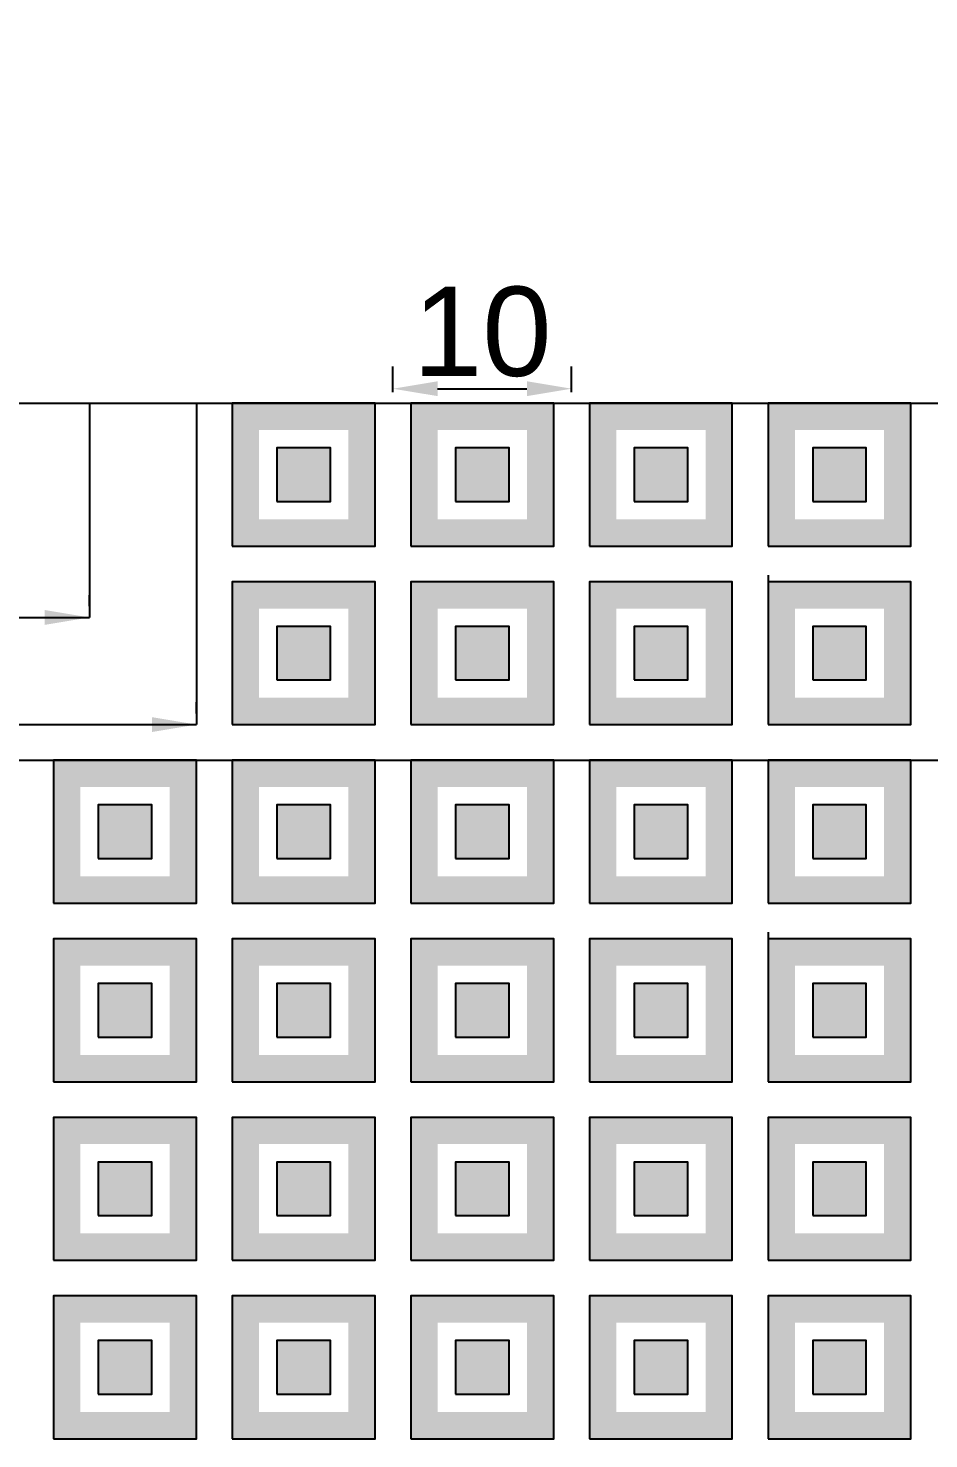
# Model space of a CAD drawing. Header units: millimetres. Extents: x -105 to 786, y -24 to 949.
# Drawn here: x 347.9 to 398.3, y 431.3 to 510.3 of the extents above; entities that cross this region are included whole.
import ezdxf

# ---------------------------------------------------------------- set-up
doc = ezdxf.new("R2010")
doc.units = ezdxf.units.MM
doc.styles.get("Standard").update_dxf_attribs({"font": 'arial.ttf'})
doc.dimstyles.new('ISO-25', dxfattribs={"dimtxt": 5, "dimasz": 2.5, "dimexe": 1.25, "dimexo": 0.625, "dimtad": 1, "dimtxsty": 'Standard', "dimcen": 2.5, "dimadec": 0, "dimazin": 0, "dimtfac": 1, "dimtmove": 0, "dimatfit": 3, "dimfxl": 1, "dimarcsym": 0})

# ---------------------------------------------------------------- blocks, each defined once
blk = doc.blocks.new('*D5')
at = {"color": 0, "lineweight": -2, "transparency": 16777216}
for p, q in [((265.299, 477.907), (265.299, 478.532)), ((351.299, 477.907), (351.299, 478.532)), ((267.799, 477.282), (348.799, 477.282))]:
    blk.add_line(p, q, dxfattribs=at)
at = {"color": 0, "transparency": 16777216}
for points in [[(267.799, 477.698), (267.799, 476.865), (265.299, 477.282)], [(348.799, 477.698), (348.799, 476.865), (351.299, 477.282)]]:
    blk.add_solid(points, dxfattribs=at)
at = {"layer": 'Defpoints', "color": 0, "transparency": 16777216}
for p in [(265.299, 477.282), (351.299, 477.282), (351.299, 477.282)]:
    blk.add_point(p, dxfattribs=at)
at = {"color": 0, "transparency": 16777216, "insert": (308.299, 480.459), "char_height": 5, "attachment_point": 5}
blk.add_mtext('86', dxfattribs=at)
blk = doc.blocks.new('*D6')
at = {"color": 0, "lineweight": -2, "transparency": 16777216}
for p, q in [((259.299, 471.907), (259.299, 472.532)), ((357.299, 471.907), (357.299, 472.532)), ((261.799, 471.282), (354.799, 471.282))]:
    blk.add_line(p, q, dxfattribs=at)
at = {"color": 0, "transparency": 16777216}
for points in [[(261.799, 471.698), (261.799, 470.865), (259.299, 471.282)], [(354.799, 471.698), (354.799, 470.865), (357.299, 471.282)]]:
    blk.add_solid(points, dxfattribs=at)
at = {"layer": 'Defpoints', "color": 0, "transparency": 16777216}
for p in [(259.299, 471.282), (357.299, 471.282), (357.299, 471.282)]:
    blk.add_point(p, dxfattribs=at)
at = {"color": 0, "transparency": 16777216, "insert": (308.299, 474.459), "char_height": 5, "attachment_point": 5}
blk.add_mtext('98', dxfattribs=at)
blk = doc.blocks.new('*D7')
at = {"color": 0, "lineweight": -2, "transparency": 16777216}
for p, q in [((217.299, 489.907), (217.299, 519.702)), ((399.299, 489.907), (399.299, 519.702)), ((219.799, 518.452), (396.799, 518.452))]:
    blk.add_line(p, q, dxfattribs=at)
at = {"color": 0, "transparency": 16777216}
for points in [[(219.799, 518.869), (219.799, 518.036), (217.299, 518.452)], [(396.799, 518.869), (396.799, 518.036), (399.299, 518.452)]]:
    blk.add_solid(points, dxfattribs=at)
at = {"layer": 'Defpoints', "color": 0, "transparency": 16777216}
for p in [(399.299, 518.452), (217.299, 489.282), (399.299, 489.282)]:
    blk.add_point(p, dxfattribs=at)
at = {"color": 0, "transparency": 16777216, "insert": (308.299, 521.63), "char_height": 5, "attachment_point": 5}
blk.add_mtext('182', dxfattribs=at)
blk = doc.blocks.new('*D8')
at = {"color": 0, "lineweight": -2, "transparency": 16777216}
for p, q in [((368.299, 489.907), (368.299, 491.342)), ((378.299, 489.907), (378.299, 491.342)), ((370.799, 490.092), (375.799, 490.092))]:
    blk.add_line(p, q, dxfattribs=at)
at = {"color": 0, "transparency": 16777216}
for points in [[(370.799, 490.509), (370.799, 489.676), (368.299, 490.092)], [(375.799, 490.509), (375.799, 489.676), (378.299, 490.092)]]:
    blk.add_solid(points, dxfattribs=at)
at = {"layer": 'Defpoints', "color": 0, "transparency": 16777216}
for p in [(378.299, 490.092), (368.299, 489.282), (378.299, 489.282)]:
    blk.add_point(p, dxfattribs=at)
at = {"color": 0, "transparency": 16777216, "insert": (373.299, 493.27), "char_height": 5, "attachment_point": 5}
blk.add_mtext('10', dxfattribs=at)

msp = doc.modelspace()

# ---------------------------------------------------------------- hatches: boundary and pattern name
h = msp.add_hatch(color=12)
h.dxf.hatch_style = 1
h.paths.add_polyline_path([(367.299, 489.282), (359.299, 489.282), (359.299, 481.282), (367.299, 481.282)])
h.paths.add_polyline_path([(365.799, 487.782), (365.799, 482.782), (360.799, 482.782), (360.799, 487.782)], flags=16)
h.paths.add_polyline_path([(364.799, 486.782), (364.799, 483.782), (361.799, 483.782), (361.799, 486.782)], flags=0)
h.paths.add_polyline_path([(364.799, 486.782), (361.799, 486.782), (361.799, 483.782), (364.799, 483.782)], flags=0)
h = msp.add_hatch(color=12)
h.dxf.hatch_style = 1
h.paths.add_polyline_path([(377.299, 489.282), (369.299, 489.282), (369.299, 481.282), (377.299, 481.282)])
h.paths.add_polyline_path([(375.799, 487.782), (375.799, 482.782), (370.799, 482.782), (370.799, 487.782)], flags=16)
h.paths.add_polyline_path([(374.799, 486.782), (374.799, 483.782), (371.799, 483.782), (371.799, 486.782)], flags=0)
h.paths.add_polyline_path([(374.799, 486.782), (371.799, 486.782), (371.799, 483.782), (374.799, 483.782)], flags=0)
h = msp.add_hatch(color=12)
h.dxf.hatch_style = 1
h.paths.add_polyline_path([(387.299, 489.282), (379.299, 489.282), (379.299, 481.282), (387.299, 481.282)])
h.paths.add_polyline_path([(385.799, 487.782), (385.799, 482.782), (380.799, 482.782), (380.799, 487.782)], flags=16)
h.paths.add_polyline_path([(384.799, 486.782), (384.799, 483.782), (381.799, 483.782), (381.799, 486.782)], flags=0)
h.paths.add_polyline_path([(384.799, 486.782), (381.799, 486.782), (381.799, 483.782), (384.799, 483.782)], flags=0)
h = msp.add_hatch(color=12)
h.dxf.hatch_style = 1
h.paths.add_polyline_path([(397.299, 489.282), (389.299, 489.282), (389.299, 481.282), (397.299, 481.282)])
h.paths.add_polyline_path([(395.799, 487.782), (395.799, 482.782), (390.799, 482.782), (390.799, 487.782)], flags=16)
h.paths.add_polyline_path([(394.799, 486.782), (394.799, 483.782), (391.799, 483.782), (391.799, 486.782)], flags=0)
h.paths.add_polyline_path([(394.799, 486.782), (391.799, 486.782), (391.799, 483.782), (394.799, 483.782)], flags=0)
h = msp.add_hatch(color=12)
h.dxf.hatch_style = 1
h.paths.add_polyline_path([(364.799, 486.782), (361.799, 486.782), (361.799, 483.782), (364.799, 483.782)])
h = msp.add_hatch(color=12)
h.dxf.hatch_style = 1
h.paths.add_polyline_path([(374.799, 486.782), (371.799, 486.782), (371.799, 483.782), (374.799, 483.782)])
h = msp.add_hatch(color=12)
h.dxf.hatch_style = 1
h.paths.add_polyline_path([(384.799, 486.782), (381.799, 486.782), (381.799, 483.782), (384.799, 483.782)])
h = msp.add_hatch(color=12)
h.dxf.hatch_style = 1
h.paths.add_polyline_path([(394.799, 486.782), (391.799, 486.782), (391.799, 483.782), (394.799, 483.782)])
h = msp.add_hatch(color=12)
h.dxf.hatch_style = 1
h.paths.add_polyline_path([(367.299, 479.282), (359.299, 479.282), (359.299, 471.282), (367.299, 471.282)])
h.paths.add_polyline_path([(365.799, 477.782), (365.799, 472.782), (360.799, 472.782), (360.799, 477.782)], flags=16)
h.paths.add_polyline_path([(364.799, 476.782), (364.799, 473.782), (361.799, 473.782), (361.799, 476.782)], flags=0)
h.paths.add_polyline_path([(364.799, 476.782), (361.799, 476.782), (361.799, 473.782), (364.799, 473.782)], flags=0)
h = msp.add_hatch(color=12)
h.dxf.hatch_style = 1
h.paths.add_polyline_path([(377.299, 479.282), (369.299, 479.282), (369.299, 471.282), (377.299, 471.282)])
h.paths.add_polyline_path([(375.799, 477.782), (375.799, 472.782), (370.799, 472.782), (370.799, 477.782)], flags=16)
h.paths.add_polyline_path([(374.799, 476.782), (374.799, 473.782), (371.799, 473.782), (371.799, 476.782)], flags=0)
h.paths.add_polyline_path([(374.799, 476.782), (371.799, 476.782), (371.799, 473.782), (374.799, 473.782)], flags=0)
h = msp.add_hatch(color=12)
h.dxf.hatch_style = 1
h.paths.add_polyline_path([(387.299, 479.282), (379.299, 479.282), (379.299, 471.282), (387.299, 471.282)])
h.paths.add_polyline_path([(385.799, 477.782), (385.799, 472.782), (380.799, 472.782), (380.799, 477.782)], flags=16)
h.paths.add_polyline_path([(384.799, 476.782), (384.799, 473.782), (381.799, 473.782), (381.799, 476.782)], flags=0)
h.paths.add_polyline_path([(384.799, 476.782), (381.799, 476.782), (381.799, 473.782), (384.799, 473.782)], flags=0)
h = msp.add_hatch(color=12)
h.dxf.hatch_style = 1
h.paths.add_polyline_path([(397.299, 479.282), (389.299, 479.282), (389.299, 471.282), (397.299, 471.282)])
h.paths.add_polyline_path([(395.799, 477.782), (395.799, 472.782), (390.799, 472.782), (390.799, 477.782)], flags=16)
h.paths.add_polyline_path([(394.799, 476.782), (394.799, 473.782), (391.799, 473.782), (391.799, 476.782)], flags=0)
h.paths.add_polyline_path([(394.799, 476.782), (391.799, 476.782), (391.799, 473.782), (394.799, 473.782)], flags=0)
h = msp.add_hatch(color=12)
h.dxf.hatch_style = 1
h.paths.add_polyline_path([(364.799, 476.782), (361.799, 476.782), (361.799, 473.782), (364.799, 473.782)])
h = msp.add_hatch(color=12)
h.dxf.hatch_style = 1
h.paths.add_polyline_path([(374.799, 476.782), (371.799, 476.782), (371.799, 473.782), (374.799, 473.782)])
h = msp.add_hatch(color=12)
h.dxf.hatch_style = 1
h.paths.add_polyline_path([(384.799, 476.782), (381.799, 476.782), (381.799, 473.782), (384.799, 473.782)])
h = msp.add_hatch(color=12)
h.dxf.hatch_style = 1
h.paths.add_polyline_path([(394.799, 476.782), (391.799, 476.782), (391.799, 473.782), (394.799, 473.782)])
h = msp.add_hatch(color=12)
h.dxf.hatch_style = 1
h.paths.add_polyline_path([(357.299, 469.282), (349.299, 469.282), (349.299, 461.282), (357.299, 461.282)])
h.paths.add_polyline_path([(355.799, 467.782), (355.799, 462.782), (350.799, 462.782), (350.799, 467.782)], flags=16)
h.paths.add_polyline_path([(354.799, 466.782), (354.799, 463.782), (351.799, 463.782), (351.799, 466.782)], flags=0)
h.paths.add_polyline_path([(354.799, 466.782), (351.799, 466.782), (351.799, 463.782), (354.799, 463.782)], flags=0)
h = msp.add_hatch(color=12)
h.dxf.hatch_style = 1
h.paths.add_polyline_path([(367.299, 469.282), (359.299, 469.282), (359.299, 461.282), (367.299, 461.282)])
h.paths.add_polyline_path([(365.799, 467.782), (365.799, 462.782), (360.799, 462.782), (360.799, 467.782)], flags=16)
h.paths.add_polyline_path([(364.799, 466.782), (364.799, 463.782), (361.799, 463.782), (361.799, 466.782)], flags=0)
h.paths.add_polyline_path([(364.799, 466.782), (361.799, 466.782), (361.799, 463.782), (364.799, 463.782)], flags=0)
h = msp.add_hatch(color=12)
h.dxf.hatch_style = 1
h.paths.add_polyline_path([(377.299, 469.282), (369.299, 469.282), (369.299, 461.282), (377.299, 461.282)])
h.paths.add_polyline_path([(375.799, 467.782), (375.799, 462.782), (370.799, 462.782), (370.799, 467.782)], flags=16)
h.paths.add_polyline_path([(374.799, 466.782), (374.799, 463.782), (371.799, 463.782), (371.799, 466.782)], flags=0)
h.paths.add_polyline_path([(374.799, 466.782), (371.799, 466.782), (371.799, 463.782), (374.799, 463.782)], flags=0)
h = msp.add_hatch(color=12)
h.dxf.hatch_style = 1
h.paths.add_polyline_path([(387.299, 469.282), (379.299, 469.282), (379.299, 461.282), (387.299, 461.282)])
h.paths.add_polyline_path([(385.799, 467.782), (385.799, 462.782), (380.799, 462.782), (380.799, 467.782)], flags=16)
h.paths.add_polyline_path([(384.799, 466.782), (384.799, 463.782), (381.799, 463.782), (381.799, 466.782)], flags=0)
h.paths.add_polyline_path([(384.799, 466.782), (381.799, 466.782), (381.799, 463.782), (384.799, 463.782)], flags=0)
h = msp.add_hatch(color=12)
h.dxf.hatch_style = 1
h.paths.add_polyline_path([(397.299, 469.282), (389.299, 469.282), (389.299, 461.282), (397.299, 461.282)])
h.paths.add_polyline_path([(395.799, 467.782), (395.799, 462.782), (390.799, 462.782), (390.799, 467.782)], flags=16)
h.paths.add_polyline_path([(394.799, 466.782), (394.799, 463.782), (391.799, 463.782), (391.799, 466.782)], flags=0)
h.paths.add_polyline_path([(394.799, 466.782), (391.799, 466.782), (391.799, 463.782), (394.799, 463.782)], flags=0)
h = msp.add_hatch(color=12)
h.dxf.hatch_style = 1
h.paths.add_polyline_path([(354.799, 466.782), (351.799, 466.782), (351.799, 463.782), (354.799, 463.782)])
h = msp.add_hatch(color=12)
h.dxf.hatch_style = 1
h.paths.add_polyline_path([(364.799, 466.782), (361.799, 466.782), (361.799, 463.782), (364.799, 463.782)])
h = msp.add_hatch(color=12)
h.dxf.hatch_style = 1
h.paths.add_polyline_path([(374.799, 466.782), (371.799, 466.782), (371.799, 463.782), (374.799, 463.782)])
h = msp.add_hatch(color=12)
h.dxf.hatch_style = 1
h.paths.add_polyline_path([(384.799, 466.782), (381.799, 466.782), (381.799, 463.782), (384.799, 463.782)])
h = msp.add_hatch(color=12)
h.dxf.hatch_style = 1
h.paths.add_polyline_path([(394.799, 466.782), (391.799, 466.782), (391.799, 463.782), (394.799, 463.782)])
h = msp.add_hatch(color=12)
h.dxf.hatch_style = 1
h.paths.add_polyline_path([(357.299, 459.282), (349.299, 459.282), (349.299, 451.282), (357.299, 451.282)])
h.paths.add_polyline_path([(355.799, 457.782), (355.799, 452.782), (350.799, 452.782), (350.799, 457.782)], flags=16)
h.paths.add_polyline_path([(354.799, 456.782), (354.799, 453.782), (351.799, 453.782), (351.799, 456.782)], flags=0)
h.paths.add_polyline_path([(354.799, 456.782), (351.799, 456.782), (351.799, 453.782), (354.799, 453.782)], flags=0)
h = msp.add_hatch(color=12)
h.dxf.hatch_style = 1
h.paths.add_polyline_path([(367.299, 459.282), (359.299, 459.282), (359.299, 451.282), (367.299, 451.282)])
h.paths.add_polyline_path([(365.799, 457.782), (365.799, 452.782), (360.799, 452.782), (360.799, 457.782)], flags=16)
h.paths.add_polyline_path([(364.799, 456.782), (364.799, 453.782), (361.799, 453.782), (361.799, 456.782)], flags=0)
h.paths.add_polyline_path([(364.799, 456.782), (361.799, 456.782), (361.799, 453.782), (364.799, 453.782)], flags=0)
h = msp.add_hatch(color=12)
h.dxf.hatch_style = 1
h.paths.add_polyline_path([(377.299, 459.282), (369.299, 459.282), (369.299, 451.282), (377.299, 451.282)])
h.paths.add_polyline_path([(375.799, 457.782), (375.799, 452.782), (370.799, 452.782), (370.799, 457.782)], flags=16)
h.paths.add_polyline_path([(374.799, 456.782), (374.799, 453.782), (371.799, 453.782), (371.799, 456.782)], flags=0)
h.paths.add_polyline_path([(374.799, 456.782), (371.799, 456.782), (371.799, 453.782), (374.799, 453.782)], flags=0)
h = msp.add_hatch(color=12)
h.dxf.hatch_style = 1
h.paths.add_polyline_path([(387.299, 459.282), (379.299, 459.282), (379.299, 451.282), (387.299, 451.282)])
h.paths.add_polyline_path([(385.799, 457.782), (385.799, 452.782), (380.799, 452.782), (380.799, 457.782)], flags=16)
h.paths.add_polyline_path([(384.799, 456.782), (384.799, 453.782), (381.799, 453.782), (381.799, 456.782)], flags=0)
h.paths.add_polyline_path([(384.799, 456.782), (381.799, 456.782), (381.799, 453.782), (384.799, 453.782)], flags=0)
h = msp.add_hatch(color=12)
h.dxf.hatch_style = 1
h.paths.add_polyline_path([(397.299, 459.282), (389.299, 459.282), (389.299, 451.282), (397.299, 451.282)])
h.paths.add_polyline_path([(395.799, 457.782), (395.799, 452.782), (390.799, 452.782), (390.799, 457.782)], flags=16)
h.paths.add_polyline_path([(394.799, 456.782), (394.799, 453.782), (391.799, 453.782), (391.799, 456.782)], flags=0)
h.paths.add_polyline_path([(394.799, 456.782), (391.799, 456.782), (391.799, 453.782), (394.799, 453.782)], flags=0)
h = msp.add_hatch(color=12)
h.dxf.hatch_style = 1
h.paths.add_polyline_path([(354.799, 456.782), (351.799, 456.782), (351.799, 453.782), (354.799, 453.782)])
h = msp.add_hatch(color=12)
h.dxf.hatch_style = 1
h.paths.add_polyline_path([(364.799, 456.782), (361.799, 456.782), (361.799, 453.782), (364.799, 453.782)])
h = msp.add_hatch(color=12)
h.dxf.hatch_style = 1
h.paths.add_polyline_path([(374.799, 456.782), (371.799, 456.782), (371.799, 453.782), (374.799, 453.782)])
h = msp.add_hatch(color=12)
h.dxf.hatch_style = 1
h.paths.add_polyline_path([(384.799, 456.782), (381.799, 456.782), (381.799, 453.782), (384.799, 453.782)])
h = msp.add_hatch(color=12)
h.dxf.hatch_style = 1
h.paths.add_polyline_path([(394.799, 456.782), (391.799, 456.782), (391.799, 453.782), (394.799, 453.782)])
h = msp.add_hatch(color=12)
h.dxf.hatch_style = 1
h.paths.add_polyline_path([(357.299, 449.282), (349.299, 449.282), (349.299, 441.282), (357.299, 441.282)])
h.paths.add_polyline_path([(355.799, 447.782), (355.799, 442.782), (350.799, 442.782), (350.799, 447.782)], flags=16)
h.paths.add_polyline_path([(354.799, 446.782), (354.799, 443.782), (351.799, 443.782), (351.799, 446.782)], flags=0)
h.paths.add_polyline_path([(354.799, 446.782), (351.799, 446.782), (351.799, 443.782), (354.799, 443.782)], flags=0)
h = msp.add_hatch(color=12)
h.dxf.hatch_style = 1
h.paths.add_polyline_path([(367.299, 449.282), (359.299, 449.282), (359.299, 441.282), (367.299, 441.282)])
h.paths.add_polyline_path([(365.799, 447.782), (365.799, 442.782), (360.799, 442.782), (360.799, 447.782)], flags=16)
h.paths.add_polyline_path([(364.799, 446.782), (364.799, 443.782), (361.799, 443.782), (361.799, 446.782)], flags=0)
h.paths.add_polyline_path([(364.799, 446.782), (361.799, 446.782), (361.799, 443.782), (364.799, 443.782)], flags=0)
h = msp.add_hatch(color=12)
h.dxf.hatch_style = 1
h.paths.add_polyline_path([(377.299, 449.282), (369.299, 449.282), (369.299, 441.282), (377.299, 441.282)])
h.paths.add_polyline_path([(375.799, 447.782), (375.799, 442.782), (370.799, 442.782), (370.799, 447.782)], flags=16)
h.paths.add_polyline_path([(374.799, 446.782), (374.799, 443.782), (371.799, 443.782), (371.799, 446.782)], flags=0)
h.paths.add_polyline_path([(374.799, 446.782), (371.799, 446.782), (371.799, 443.782), (374.799, 443.782)], flags=0)
h = msp.add_hatch(color=12)
h.dxf.hatch_style = 1
h.paths.add_polyline_path([(387.299, 449.282), (379.299, 449.282), (379.299, 441.282), (387.299, 441.282)])
h.paths.add_polyline_path([(385.799, 447.782), (385.799, 442.782), (380.799, 442.782), (380.799, 447.782)], flags=16)
h.paths.add_polyline_path([(384.799, 446.782), (384.799, 443.782), (381.799, 443.782), (381.799, 446.782)], flags=0)
h.paths.add_polyline_path([(384.799, 446.782), (381.799, 446.782), (381.799, 443.782), (384.799, 443.782)], flags=0)
h = msp.add_hatch(color=12)
h.dxf.hatch_style = 1
h.paths.add_polyline_path([(397.299, 449.282), (389.299, 449.282), (389.299, 441.282), (397.299, 441.282)])
h.paths.add_polyline_path([(395.799, 447.782), (395.799, 442.782), (390.799, 442.782), (390.799, 447.782)], flags=16)
h.paths.add_polyline_path([(394.799, 446.782), (394.799, 443.782), (391.799, 443.782), (391.799, 446.782)], flags=0)
h.paths.add_polyline_path([(394.799, 446.782), (391.799, 446.782), (391.799, 443.782), (394.799, 443.782)], flags=0)
h = msp.add_hatch(color=12)
h.dxf.hatch_style = 1
h.paths.add_polyline_path([(354.799, 446.782), (351.799, 446.782), (351.799, 443.782), (354.799, 443.782)])
h = msp.add_hatch(color=12)
h.dxf.hatch_style = 1
h.paths.add_polyline_path([(364.799, 446.782), (361.799, 446.782), (361.799, 443.782), (364.799, 443.782)])
h = msp.add_hatch(color=12)
h.dxf.hatch_style = 1
h.paths.add_polyline_path([(374.799, 446.782), (371.799, 446.782), (371.799, 443.782), (374.799, 443.782)])
h = msp.add_hatch(color=12)
h.dxf.hatch_style = 1
h.paths.add_polyline_path([(384.799, 446.782), (381.799, 446.782), (381.799, 443.782), (384.799, 443.782)])
h = msp.add_hatch(color=12)
h.dxf.hatch_style = 1
h.paths.add_polyline_path([(394.799, 446.782), (391.799, 446.782), (391.799, 443.782), (394.799, 443.782)])
h = msp.add_hatch(color=12)
h.dxf.hatch_style = 1
h.paths.add_polyline_path([(357.299, 439.282), (349.299, 439.282), (349.299, 431.282), (357.299, 431.282)])
h.paths.add_polyline_path([(355.799, 437.782), (355.799, 432.782), (350.799, 432.782), (350.799, 437.782)], flags=16)
h.paths.add_polyline_path([(354.799, 436.782), (354.799, 433.782), (351.799, 433.782), (351.799, 436.782)], flags=0)
h.paths.add_polyline_path([(354.799, 436.782), (351.799, 436.782), (351.799, 433.782), (354.799, 433.782)], flags=0)
h = msp.add_hatch(color=12)
h.dxf.hatch_style = 1
h.paths.add_polyline_path([(367.299, 439.282), (359.299, 439.282), (359.299, 431.282), (367.299, 431.282)])
h.paths.add_polyline_path([(365.799, 437.782), (365.799, 432.782), (360.799, 432.782), (360.799, 437.782)], flags=16)
h.paths.add_polyline_path([(364.799, 436.782), (364.799, 433.782), (361.799, 433.782), (361.799, 436.782)], flags=0)
h.paths.add_polyline_path([(364.799, 436.782), (361.799, 436.782), (361.799, 433.782), (364.799, 433.782)], flags=0)
h = msp.add_hatch(color=12)
h.dxf.hatch_style = 1
h.paths.add_polyline_path([(377.299, 439.282), (369.299, 439.282), (369.299, 431.282), (377.299, 431.282)])
h.paths.add_polyline_path([(375.799, 437.782), (375.799, 432.782), (370.799, 432.782), (370.799, 437.782)], flags=16)
h.paths.add_polyline_path([(374.799, 436.782), (374.799, 433.782), (371.799, 433.782), (371.799, 436.782)], flags=0)
h.paths.add_polyline_path([(374.799, 436.782), (371.799, 436.782), (371.799, 433.782), (374.799, 433.782)], flags=0)
h = msp.add_hatch(color=12)
h.dxf.hatch_style = 1
h.paths.add_polyline_path([(387.299, 439.282), (379.299, 439.282), (379.299, 431.282), (387.299, 431.282)])
h.paths.add_polyline_path([(385.799, 437.782), (385.799, 432.782), (380.799, 432.782), (380.799, 437.782)], flags=16)
h.paths.add_polyline_path([(384.799, 436.782), (384.799, 433.782), (381.799, 433.782), (381.799, 436.782)], flags=0)
h.paths.add_polyline_path([(384.799, 436.782), (381.799, 436.782), (381.799, 433.782), (384.799, 433.782)], flags=0)
h = msp.add_hatch(color=12)
h.dxf.hatch_style = 1
h.paths.add_polyline_path([(397.299, 439.282), (389.299, 439.282), (389.299, 431.282), (397.299, 431.282)])
h.paths.add_polyline_path([(395.799, 437.782), (395.799, 432.782), (390.799, 432.782), (390.799, 437.782)], flags=16)
h.paths.add_polyline_path([(394.799, 436.782), (394.799, 433.782), (391.799, 433.782), (391.799, 436.782)], flags=0)
h.paths.add_polyline_path([(394.799, 436.782), (391.799, 436.782), (391.799, 433.782), (394.799, 433.782)], flags=0)
h = msp.add_hatch(color=12)
h.dxf.hatch_style = 1
h.paths.add_polyline_path([(354.799, 436.782), (351.799, 436.782), (351.799, 433.782), (354.799, 433.782)])
h = msp.add_hatch(color=12)
h.dxf.hatch_style = 1
h.paths.add_polyline_path([(364.799, 436.782), (361.799, 436.782), (361.799, 433.782), (364.799, 433.782)])
h = msp.add_hatch(color=12)
h.dxf.hatch_style = 1
h.paths.add_polyline_path([(374.799, 436.782), (371.799, 436.782), (371.799, 433.782), (374.799, 433.782)])
h = msp.add_hatch(color=12)
h.dxf.hatch_style = 1
h.paths.add_polyline_path([(384.799, 436.782), (381.799, 436.782), (381.799, 433.782), (384.799, 433.782)])
h = msp.add_hatch(color=12)
h.dxf.hatch_style = 1
h.paths.add_polyline_path([(394.799, 436.782), (391.799, 436.782), (391.799, 433.782), (394.799, 433.782)])

# ---------------------------------------------------------------- linework, layer by layer
for p, q in [((217.299, 489.282), (399.299, 489.282)), ((351.299, 489.282), (351.299, 477.282)), ((357.299, 489.282), (357.299, 471.282)), ((367.299, 489.282), (369.299, 489.282)), ((369.299, 489.282), (377.299, 489.282)), ((377.299, 489.282), (379.299, 489.282)), ((389.299, 479.65), (389.299, 474.65)), ((265.299, 477.282), (351.299, 477.282)), ((259.299, 471.282), (357.299, 471.282)), ((217.299, 469.282), (399.299, 469.282)), ((389.299, 459.65), (389.299, 454.65))]:
    msp.add_line(p, q)
for points in [[(359.299, 481.282), (367.299, 481.282), (367.299, 489.282), (359.299, 489.282)], [(369.299, 481.282), (377.299, 481.282), (377.299, 489.282), (369.299, 489.282)], [(379.299, 481.282), (387.299, 481.282), (387.299, 489.282), (379.299, 489.282)], [(389.299, 481.282), (397.299, 481.282), (397.299, 489.282), (389.299, 489.282)], [(361.799, 483.782), (364.799, 483.782), (364.799, 486.782), (361.799, 486.782)], [(371.799, 483.782), (374.799, 483.782), (374.799, 486.782), (371.799, 486.782)], [(381.799, 483.782), (384.799, 483.782), (384.799, 486.782), (381.799, 486.782)], [(391.799, 483.782), (394.799, 483.782), (394.799, 486.782), (391.799, 486.782)], [(359.299, 471.282), (367.299, 471.282), (367.299, 479.282), (359.299, 479.282)], [(369.299, 471.282), (377.299, 471.282), (377.299, 479.282), (369.299, 479.282)], [(379.299, 471.282), (387.299, 471.282), (387.299, 479.282), (379.299, 479.282)], [(389.299, 471.282), (397.299, 471.282), (397.299, 479.282), (389.299, 479.282)], [(361.799, 473.782), (364.799, 473.782), (364.799, 476.782), (361.799, 476.782)], [(371.799, 473.782), (374.799, 473.782), (374.799, 476.782), (371.799, 476.782)], [(381.799, 473.782), (384.799, 473.782), (384.799, 476.782), (381.799, 476.782)], [(391.799, 473.782), (394.799, 473.782), (394.799, 476.782), (391.799, 476.782)], [(349.299, 461.282), (357.299, 461.282), (357.299, 469.282), (349.299, 469.282)], [(359.299, 461.282), (367.299, 461.282), (367.299, 469.282), (359.299, 469.282)], [(369.299, 461.282), (377.299, 461.282), (377.299, 469.282), (369.299, 469.282)], [(379.299, 461.282), (387.299, 461.282), (387.299, 469.282), (379.299, 469.282)], [(389.299, 461.282), (397.299, 461.282), (397.299, 469.282), (389.299, 469.282)], [(351.799, 463.782), (354.799, 463.782), (354.799, 466.782), (351.799, 466.782)], [(361.799, 463.782), (364.799, 463.782), (364.799, 466.782), (361.799, 466.782)], [(371.799, 463.782), (374.799, 463.782), (374.799, 466.782), (371.799, 466.782)], [(381.799, 463.782), (384.799, 463.782), (384.799, 466.782), (381.799, 466.782)], [(391.799, 463.782), (394.799, 463.782), (394.799, 466.782), (391.799, 466.782)], [(349.299, 451.282), (357.299, 451.282), (357.299, 459.282), (349.299, 459.282)], [(359.299, 451.282), (367.299, 451.282), (367.299, 459.282), (359.299, 459.282)], [(369.299, 451.282), (377.299, 451.282), (377.299, 459.282), (369.299, 459.282)], [(379.299, 451.282), (387.299, 451.282), (387.299, 459.282), (379.299, 459.282)], [(389.299, 451.282), (397.299, 451.282), (397.299, 459.282), (389.299, 459.282)], [(351.799, 453.782), (354.799, 453.782), (354.799, 456.782), (351.799, 456.782)], [(361.799, 453.782), (364.799, 453.782), (364.799, 456.782), (361.799, 456.782)], [(371.799, 453.782), (374.799, 453.782), (374.799, 456.782), (371.799, 456.782)], [(381.799, 453.782), (384.799, 453.782), (384.799, 456.782), (381.799, 456.782)], [(391.799, 453.782), (394.799, 453.782), (394.799, 456.782), (391.799, 456.782)], [(349.299, 441.282), (357.299, 441.282), (357.299, 449.282), (349.299, 449.282)], [(359.299, 441.282), (367.299, 441.282), (367.299, 449.282), (359.299, 449.282)], [(369.299, 441.282), (377.299, 441.282), (377.299, 449.282), (369.299, 449.282)], [(379.299, 441.282), (387.299, 441.282), (387.299, 449.282), (379.299, 449.282)], [(389.299, 441.282), (397.299, 441.282), (397.299, 449.282), (389.299, 449.282)], [(351.799, 443.782), (354.799, 443.782), (354.799, 446.782), (351.799, 446.782)], [(361.799, 443.782), (364.799, 443.782), (364.799, 446.782), (361.799, 446.782)], [(371.799, 443.782), (374.799, 443.782), (374.799, 446.782), (371.799, 446.782)], [(381.799, 443.782), (384.799, 443.782), (384.799, 446.782), (381.799, 446.782)], [(391.799, 443.782), (394.799, 443.782), (394.799, 446.782), (391.799, 446.782)], [(349.299, 431.282), (357.299, 431.282), (357.299, 439.282), (349.299, 439.282)], [(359.299, 431.282), (367.299, 431.282), (367.299, 439.282), (359.299, 439.282)], [(369.299, 431.282), (377.299, 431.282), (377.299, 439.282), (369.299, 439.282)], [(379.299, 431.282), (387.299, 431.282), (387.299, 439.282), (379.299, 439.282)], [(389.299, 431.282), (397.299, 431.282), (397.299, 439.282), (389.299, 439.282)], [(351.799, 433.782), (354.799, 433.782), (354.799, 436.782), (351.799, 436.782)], [(361.799, 433.782), (364.799, 433.782), (364.799, 436.782), (361.799, 436.782)], [(371.799, 433.782), (374.799, 433.782), (374.799, 436.782), (371.799, 436.782)], [(381.799, 433.782), (384.799, 433.782), (384.799, 436.782), (381.799, 436.782)], [(391.799, 433.782), (394.799, 433.782), (394.799, 436.782), (391.799, 436.782)]]:
    msp.add_lwpolyline(points, close=True)

# ---------------------------------------------------------------- dimensions: what is measured, and where the dimension line sits
for base, p1, p2, picture, middle in [((399.299, 518.452), (217.299, 489.282), (399.299, 489.282), '*D7', (308.299, 521.63)), ((378.299, 490.092), (368.299, 489.282), (378.299, 489.282), '*D8', (373.299, 493.27)), ((351.299, 477.282), (265.299, 477.282), (351.299, 477.282), '*D5', (308.299, 480.459)), ((357.299, 471.282), (259.299, 471.282), (357.299, 471.282), '*D6', (308.299, 474.459))]:
    dim = msp.add_linear_dim(base=base, p1=p1, p2=p2, dimstyle='ISO-25')
    dim.commit()
    dim.dimension.update_dxf_attribs({"geometry": picture, "text_midpoint": middle})

doc.saveas('drawing.dxf')
